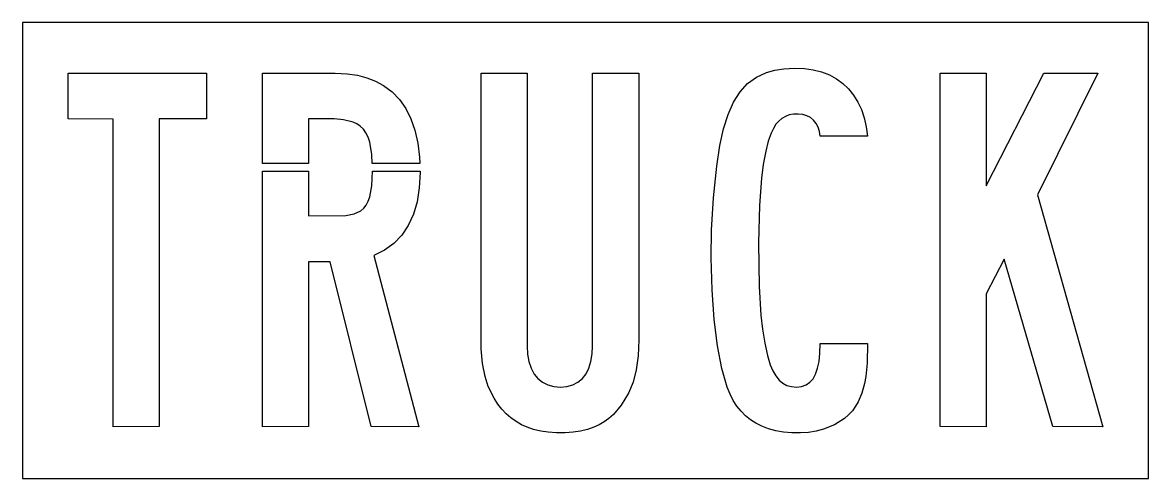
# Model space of a CAD drawing. Extents: x 0 to 74, y 0 to 30.
import ezdxf

# ---------------------------------------------------------------- set-up
doc = ezdxf.new("R2010")
doc.units = 0
doc.layers.add('CUT', color=7, linetype='Continuous')
doc.layers.add('OUTSIDE', color=1, linetype='Continuous')

msp = doc.modelspace()

# ---------------------------------------------------------------- linework, layer by layer
at = {"layer": 'CUT'}
for points in [[(5.9474, 3.4076), (5.9474, 23.6494), (3.0007, 23.6534), (3, 26.674), (12.0931, 26.674), (12.0938, 23.6534), (8.9779, 23.6527), (8.9779, 3.4109)], [(22.5715, 22.7432), (22.399, 22.9842), (22.1971, 23.1801), (21.9775, 23.3297), (21.7198, 23.4509), (21.0891, 23.6061), (20.4771, 23.6517), (18.8023, 23.6534), (18.8025, 20.7205), (15.7687, 20.7205), (15.7687, 26.6696), (20.544, 26.6738), (21.336, 26.6322), (22.0063, 26.5309), (22.6347, 26.3669), (23.2054, 26.1445), (23.7324, 25.8583), (24.2938, 25.4367), (24.7769, 24.9337), (25.1909, 24.3397), (25.5269, 23.6664), (25.789, 22.9088), (25.9767, 22.0671), (26.0895, 21.1415), (26.105, 20.7205), (22.9897, 20.7205), (22.9635, 21.3242), (22.8209, 22.1371), (22.7095, 22.4658)], [(39.824, 5.6124), (39.3548, 4.8315), (38.8325, 4.214), (38.5407, 3.953), (38.2347, 3.7294), (37.9018, 3.5333), (37.5466, 3.369), (37.1297, 3.2243), (36.6756, 3.1145), (36.1899, 3.0414), (35.6619, 3.0037), (35.0969, 3.0026), (34.5569, 3.04), (34.0577, 3.1147), (33.582, 3.2294), (33.1743, 3.3683), (32.7922, 3.54), (32.4356, 3.7441), (32.1034, 3.9807), (31.7952, 4.2501), (31.5056, 4.5577), (31.2399, 4.8992), (30.9972, 5.2743), (30.6068, 6.0595), (30.3977, 6.7082), (30.2302, 7.5602), (30.1486, 8.5234), (30.1371, 26.6738), (33.1676, 26.671), (33.1676, 8.7003), (33.1949, 8.1763), (33.278, 7.6873), (33.4191, 7.2494), (33.6166, 6.8746), (33.8648, 6.5695), (34.1657, 6.3297), (34.5188, 6.1563), (34.9155, 6.0535), (35.3609, 6.019), (35.7809, 6.0542), (36.164, 6.1603), (36.5002, 6.3355), (36.7937, 6.5826), (37.0356, 6.8967), (37.2219, 7.2685), (37.3558, 7.7005), (37.4364, 8.1912), (37.4619, 8.7056), (37.4631, 26.674), (40.495, 26.6722), (40.495, 9.1226), (40.4542, 8.0651), (40.3306, 7.1384), (40.1223, 6.328)], [(55.1533, 5.6061), (54.9298, 5.0526), (54.752, 4.7492), (54.5381, 4.4611), (54.2936, 4.1964), (54.0142, 3.9507), (53.3727, 3.5382), (52.6342, 3.2371), (52.1557, 3.1142), (51.6517, 3.0344), (51.1347, 3), (50.569, 3.0086), (50.0221, 3.0561), (49.5101, 3.1429), (49.0333, 3.2692), (48.5902, 3.4358), (48.2007, 3.6319), (47.8472, 3.8606), (47.5222, 4.1256), (47.2251, 4.4274), (46.9556, 4.7662), (46.7132, 5.1424), (46.4974, 5.5565), (46.3047, 6.0174), (45.9524, 7.2352), (45.6677, 8.7263), (45.4563, 10.4629), (45.3214, 12.4157), (45.2657, 14.5192), (45.2909, 16.3268), (45.4181, 18.4691), (45.6274, 20.5412), (45.8293, 21.8991), (46.0676, 22.9968), (46.3654, 23.9537), (46.7264, 24.7676), (47.155, 25.4449), (47.6521, 25.9865), (48.2317, 26.4097), (48.8948, 26.7145), (49.4425, 26.8676), (50.0408, 26.9618), (50.7358, 27), (51.3915, 26.9751), (51.9687, 26.8918), (52.5171, 26.7497), (53.0259, 26.55), (53.4937, 26.2946), (53.9127, 25.9893), (54.2885, 25.6317), (54.6193, 25.2231), (54.9034, 24.7648), (55.1362, 24.2653), (55.3208, 23.7199), (55.4535, 23.138), (55.5361, 22.5138), (52.4221, 22.511), (52.3709, 22.8341), (52.2817, 23.1192), (52.1552, 23.3632), (51.9889, 23.5722), (51.7822, 23.7422), (51.5427, 23.8665), (51.2732, 23.9454), (50.9765, 23.9786), (50.6677, 23.9675), (50.3902, 23.9158), (50.1375, 23.8239), (49.9088, 23.6911), (49.7024, 23.5173), (49.5171, 23.3016), (49.3477, 23.0366), (49.1977, 22.7271), (49.0117, 22.1983), (48.8485, 21.5296), (48.6841, 20.6611), (48.5609, 19.7676), (48.427, 17.958), (48.3805, 15.5043), (48.4052, 12.6367), (48.5132, 10.7365), (48.6231, 9.8199), (48.7801, 8.898), (48.956, 8.0856), (49.1463, 7.4688), (49.3148, 7.0779), (49.508, 6.7471), (49.7269, 6.4769), (49.9678, 6.2722), (50.2369, 6.1272), (50.5352, 6.0428), (50.8695, 6.0195), (51.2019, 6.0574), (51.4981, 6.1607), (51.7472, 6.328), (51.9562, 6.5644), (52.1254, 6.8725), (52.256, 7.2559), (52.3467, 7.7077), (52.4019, 8.2494), (52.4204, 8.8755), (55.5363, 8.8764), (55.5118, 7.5777), (55.4295, 6.7145), (55.3347, 6.2499)], [(63.3358, 3.4081), (60.3054, 3.4104), (60.3054, 26.6733), (63.3358, 26.6715), (63.3358, 19.2467), (67.1269, 26.674), (70.6618, 26.6712), (66.7062, 18.6723), (71, 3.4076), (67.7139, 3.4137), (64.5145, 14.428), (63.3358, 12.1428)], [(24.4001, 15.4561), (23.7895, 15.0127), (23.0945, 14.6746), (26.0386, 3.4076), (22.9246, 3.4107), (20.2263, 14.2649), (18.7992, 14.2582), (18.7992, 3.4107), (15.7687, 3.4076), (15.7687, 20.2185), (18.8025, 20.2185), (18.8026, 17.2856), (21.2566, 17.3049), (21.8057, 17.4114), (22.2322, 17.6185), (22.4278, 17.7858), (22.5915, 17.9917), (22.7251, 18.2379), (22.8307, 18.5266), (22.9675, 19.26), (23.01, 20.2185), (26.1235, 20.2185), (26.1267, 20.1336), (26.0765, 19.1294), (25.9291, 18.2109), (25.687, 17.3824), (25.3486, 16.6409), (24.9187, 15.9982)]]:
    msp.add_lwpolyline(points, close=True, dxfattribs=at)
at = {"layer": 'OUTSIDE'}
msp.add_lwpolyline([(0, 0), (74, 0), (74, 30), (0, 30)], close=True, dxfattribs=at)

doc.saveas('drawing.dxf')
